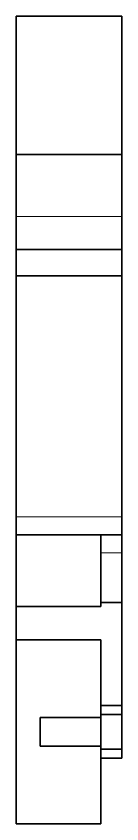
# Model space of a CAD drawing. Extents: x 155 to 1176, y 87 to 946.
# Drawn here: x 432.1 to 449.8, y 673.6 to 808.6 of the extents above; entities that cross this region are included whole.
import ezdxf

# ---------------------------------------------------------------- set-up
doc = ezdxf.new("R2010")
doc.units = 0

msp = doc.modelspace()

# ---------------------------------------------------------------- linework, layer by layer
at = {"color": 7, "lineweight": 35, "ltscale": 0.183327}
for p, q in [((432.13, 801.28), (432.13, 808.61)), ((449.83, 801.28), (449.83, 808.61))]:
    msp.add_line(p, q, dxfattribs=at)
at = {"color": 7, "lineweight": 35, "ltscale": 0.4425}
for p, q in [((449.83, 808.61), (432.13, 808.61)), ((449.83, 785.46), (432.13, 785.46)), ((449.83, 769.57), (432.13, 769.57)), ((449.83, 765.22), (432.13, 765.22))]:
    msp.add_line(p, q, dxfattribs=at)
at = {"color": 7, "lineweight": 35, "ltscale": 0.008858}
msp.add_line((449.83, 807.11), (449.83, 806.75), dxfattribs=at)
at = {"color": 7, "lineweight": 35, "ltscale": 0.395404}
for p, q in [((432.13, 785.46), (432.13, 801.28)), ((449.83, 785.46), (449.83, 801.28))]:
    msp.add_line(p, q, dxfattribs=at)
at = {"color": 7, "lineweight": 35}
for p, q in [((449.83, 778.67), (449.83, 801.28)), ((432.13, 724.89), (432.13, 765.22)), ((449.83, 724.89), (449.83, 765.22)), ((449.83, 724.89), (449.83, 757.93)), ((449.83, 724.89), (449.83, 686.07)), ((449.83, 693.36), (449.83, 721.32)), ((432.13, 704.36), (432.13, 673.57))]:
    msp.add_line(p, q, dxfattribs=at)
at = {"color": 7, "lineweight": 35, "ltscale": 0.048772}
msp.add_line((449.83, 787.41), (449.83, 785.46), dxfattribs=at)
at = {"color": 7, "lineweight": 35, "ltscale": 0.051294}
for p, q in [((432.13, 783.41), (432.13, 785.46)), ((449.83, 783.41), (449.83, 785.46))]:
    msp.add_line(p, q, dxfattribs=at)
at = {"color": 7, "lineweight": 35, "ltscale": 0.207903}
for p, q in [((432.13, 775.09), (432.13, 783.41)), ((449.83, 775.09), (449.83, 783.41))]:
    msp.add_line(p, q, dxfattribs=at)
at = {"color": 7, "lineweight": 35, "ltscale": 0.020132}
msp.add_line((449.83, 783.96), (449.83, 783.15), dxfattribs=at)
at = {"color": 7, "lineweight": 35, "ltscale": 0.008582}
msp.add_line((449.83, 778.32), (449.83, 778.67), dxfattribs=at)
at = {"color": 7, "lineweight": 35, "ltscale": 0.023354}
msp.add_line((449.83, 777.39), (449.83, 778.32), dxfattribs=at)
at = {"color": 7, "lineweight": 35, "ltscale": 0.009677}
msp.add_line((449.83, 777), (449.83, 777.39), dxfattribs=at)
at = {"color": 7, "lineweight": 35, "ltscale": 0.006898}
msp.add_line((449.83, 776.73), (449.83, 777), dxfattribs=at)
at = {"color": 7, "lineweight": 35, "ltscale": 0.022066}
msp.add_line((449.83, 775.84), (449.83, 776.73), dxfattribs=at)
at = {"color": 7, "lineweight": 35, "ltscale": 0.003084}
msp.add_line((449.83, 775.72), (449.83, 775.84), dxfattribs=at)
at = {"color": 7, "lineweight": 35, "ltscale": 0.06123}
msp.add_line((449.83, 773.27), (449.83, 775.72), dxfattribs=at)
at = {"color": 7, "lineweight": 35, "ltscale": 0.137933}
for p, q in [((432.13, 769.57), (432.13, 775.09)), ((449.83, 769.57), (449.83, 775.09))]:
    msp.add_line(p, q, dxfattribs=at)
at = {"color": 7, "lineweight": 13, "ltscale": 0.4425}
for p, q in [((449.83, 775.09), (432.13, 775.09)), ((449.83, 724.89), (432.13, 724.89))]:
    msp.add_line(p, q, dxfattribs=at)
at = {"color": 7, "lineweight": 35, "ltscale": 0.013979}
msp.add_line((449.83, 772.71), (449.83, 773.27), dxfattribs=at)
at = {"color": 7, "lineweight": 35, "ltscale": 0.310493}
msp.add_line((449.83, 757.93), (449.83, 770.35), dxfattribs=at)
at = {"color": 7, "lineweight": 35, "ltscale": 0.108899}
msp.add_line((432.13, 765.22), (432.13, 769.57), dxfattribs=at)
at = {"color": 7, "lineweight": 35, "ltscale": 0.1089}
msp.add_line((449.83, 765.22), (449.83, 769.57), dxfattribs=at)
at = {"color": 7, "lineweight": 35, "ltscale": 0.038953}
msp.add_line((449.83, 760.82), (449.83, 762.38), dxfattribs=at)
at = {"color": 7, "lineweight": 35, "ltscale": 0.054138}
msp.add_line((449.83, 758.65), (449.83, 760.82), dxfattribs=at)
at = {"color": 7, "lineweight": 35, "ltscale": 0.013316}
msp.add_line((449.83, 758.12), (449.83, 758.65), dxfattribs=at)
at = {"color": 7, "lineweight": 35, "ltscale": 0.004913}
msp.add_line((449.83, 757.92), (449.83, 758.12), dxfattribs=at)
at = {"color": 7, "lineweight": 35, "ltscale": 0.005421}
msp.add_line((449.83, 757.71), (449.83, 757.92), dxfattribs=at)
at = {"color": 7, "lineweight": 35, "ltscale": 0.069522}
msp.add_line((449.83, 735.59), (449.83, 738.37), dxfattribs=at)
at = {"color": 7, "lineweight": 35, "ltscale": 0.08748}
msp.add_line((449.83, 732.09), (449.83, 735.59), dxfattribs=at)
at = {"color": 7, "lineweight": 35, "ltscale": 0.179865}
msp.add_line((449.83, 724.89), (449.83, 732.09), dxfattribs=at)
at = {"color": 7, "lineweight": 35, "ltscale": 0.061053}
msp.add_line((449.83, 724.89), (449.83, 727.34), dxfattribs=at)
at = {"color": 7, "lineweight": 35, "ltscale": 0.075}
for p, q in [((432.13, 724.89), (432.13, 721.89)), ((449.83, 724.89), (449.83, 721.89))]:
    msp.add_line(p, q, dxfattribs=at)
at = {"color": 7, "lineweight": 35, "ltscale": 0.14384}
msp.add_line((449.83, 718.9), (449.83, 724.65), dxfattribs=at)
at = {"color": 7, "lineweight": 35, "ltscale": 0.073007}
msp.add_line((449.83, 719.77), (449.83, 722.69), dxfattribs=at)
at = {"color": 7, "lineweight": 35, "ltscale": 0.3}
for p, q in [((432.13, 721.89), (432.13, 709.89)), ((446.33, 721.89), (446.33, 709.89))]:
    msp.add_line(p, q, dxfattribs=at)
at = {"color": 7, "lineweight": 35, "ltscale": 0.355}
for p, q in [((446.33, 721.89), (432.13, 721.89)), ((446.33, 709.89), (432.13, 709.89)), ((446.33, 704.36), (432.13, 704.36)), ((446.33, 673.57), (432.13, 673.57))]:
    msp.add_line(p, q, dxfattribs=at)
at = {"color": 7, "lineweight": 35, "ltscale": 0.0875}
for p, q in [((446.33, 721.89), (449.83, 721.89)), ((446.33, 693.36), (449.83, 693.36)), ((449.83, 691.86), (446.33, 691.86)), ((446.33, 686.07), (449.83, 686.07)), ((446.33, 684.57), (449.83, 684.57))]:
    msp.add_line(p, q, dxfattribs=at)
at = {"color": 7, "lineweight": 35, "ltscale": 0.056326}
msp.add_line((449.83, 717.52), (449.83, 719.77), dxfattribs=at)
at = {"color": 7, "lineweight": 13, "ltscale": 0.087502}
msp.add_line((449.83, 718.9), (446.33, 718.9), dxfattribs=at)
at = {"color": 7, "lineweight": 35, "ltscale": 0.19482}
msp.add_line((449.83, 711.11), (449.83, 718.9), dxfattribs=at)
at = {"color": 7, "lineweight": 35, "ltscale": 0.003946}
msp.add_line((449.83, 717.36), (449.83, 717.52), dxfattribs=at)
at = {"color": 7, "lineweight": 35, "ltscale": 0.087502}
msp.add_line((449.83, 710.57), (446.33, 710.57), dxfattribs=at)
at = {"color": 7, "lineweight": 35, "ltscale": 0.013419}
msp.add_line((449.83, 710.57), (449.83, 711.11), dxfattribs=at)
at = {"color": 7, "lineweight": 35, "ltscale": 0.138286}
msp.add_line((432.13, 704.36), (432.13, 709.89), dxfattribs=at)
at = {"color": 7, "lineweight": 35, "ltscale": 0.325}
for p, q in [((446.33, 691.36), (446.33, 704.36)), ((446.33, 686.57), (446.33, 673.57))]:
    msp.add_line(p, q, dxfattribs=at)
at = {"color": 7, "lineweight": 35, "ltscale": 0.0375}
for p, q in [((449.83, 693.36), (449.83, 691.86)), ((449.83, 684.57), (449.83, 686.07))]:
    msp.add_line(p, q, dxfattribs=at)
at = {"color": 7, "lineweight": 35, "ltscale": 0.132292}
msp.add_line((446.33, 691.86), (446.33, 686.57), dxfattribs=at)
at = {"color": 7, "lineweight": 35, "ltscale": 0.119795}
msp.add_line((436.13, 686.57), (436.13, 691.36), dxfattribs=at)
at = {"color": 7, "lineweight": 35, "ltscale": 0.255}
for p, q in [((446.33, 691.36), (436.13, 691.36)), ((446.33, 686.57), (436.13, 686.57))]:
    msp.add_line(p, q, dxfattribs=at)

doc.saveas('drawing.dxf')
